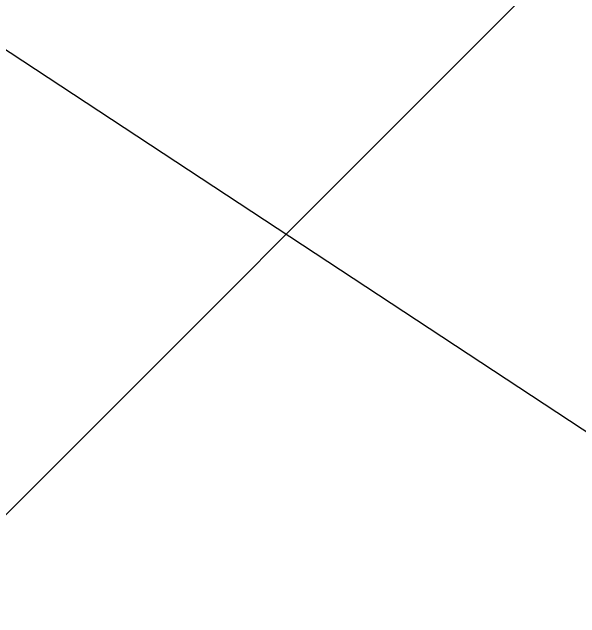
# Model space of a CAD drawing. Header units: metres. Extents: x 286072 to 323604, y 7400965 to 7466400.
# Drawn here: x 287204.693 to 287206.363, y 7465675.373 to 7465677.154 of the extents above; entities that cross this region are included whole.
import ezdxf
from ezdxf.enums import TextEntityAlignment as Align

# ---------------------------------------------------------------- set-up
doc = ezdxf.new("R2010")
doc.units = ezdxf.units.M
doc.layers.add('ACAD-2B-SEM FOTOS$0$U-HZ-AMV', color=3, linetype='Continuous')
doc.layers.add('DESAPROPRIAÇÃO', color=160, linetype='Continuous')
doc.layers.add('ACAD-2B-SEM FOTOS$0$U-HZ-EIXO-TIM', color=90, linetype='ACAD-2B-SEM FOTOS$0$TIM_LINE INTERIOR', lineweight=30)
doc.styles.add('ACAD-2B-SEM FOTOS$0$ARIAL', font='arial.ttf')
doc.styles.add('ACAD-2B-SEM FOTOS$0$Standard', font='arial.ttf')
doc.linetypes.add('ACAD-2B-SEM FOTOS$0$TIM_LINE', pattern='A,3.5,-0.25,["TIM",ACAD-2B-SEM FOTOS$0$Standard,S=0.175,R=0,X=-0.05,Y=-0.1],-0.5', length=4.25)
doc.linetypes.add('ACAD-2B-SEM FOTOS$0$TIM_LINE INTERIOR', pattern='A,3.5,-0.25,["TIM >>",ACAD-2B-SEM FOTOS$0$Standard,S=0.175,R=0,X=-0.05,Y=-0.1],-1', length=4.75)

# ---------------------------------------------------------------- blocks, each defined once
blk = doc.blocks.new('ACAD-2B-SEM FOTOS')
at = {"layer": 'ACAD-2B-SEM FOTOS$0$U-HZ-EIXO-TIM', "linetype": 'ACAD-2B-SEM FOTOS$0$TIM_LINE', "lineweight": 30, "flags": 128}
blk.add_lwpolyline([(288109.727, 7465297.0019), (288098.5453, 7465302.0965, 0.026894), (288083.5337, 7465307.9837), (288042.2063, 7465321.6778), (288023.3104, 7465331.0837, 0.034709), (288003.8885, 7465339.1151), (287746.8786, 7465424.2767, 0.009713), (287681.6068, 7465444.5065), (287556.2369, 7465480.7089, -0.000381), (287543.9552, 7465484.2656, -0.000762), (287537.8382, 7465486.0521, -0.001524), (287527.6657, 7465489.0738, -0.001905), (287519.5681, 7465491.5396, -0.002667), (287509.8915, 7465494.5832, -0.003048), (287501.48, 7465497.335, -0.00381), (287492.0949, 7465500.5483, -0.004191), (287483.6356, 7465503.5968, -0.004952), (287474.4996, 7465507.0791, -0.005333), (287466.1091, 7465510.4766, -0.018345), (287438.7309, 7465523.1021, -0.005333), (287430.6992, 7465527.2778, -0.004952), (287422.1191, 7465531.9653, -0.004191), (287414.3082, 7465536.4199, -0.00381), (287405.7709, 7465541.4715, -0.000382), (287404.821, 7465542.0443, -0.012717), (287372.7876, 7465561.7213), (287372.7876, 7465561.7213, -0.000686), (287367.9881, 7465564.8668, 0.004624), (287358.8568, 7465570.8248), (287356.9669, 7465572.0042), (287286.9058, 7465618.1235), (287286.9058, 7465618.1235, -0.035052), (287275.7768, 7465626.6233), (287264.8257, 7465636.2732, 0.035052), (287253.6967, 7465644.773), (287253.6967, 7465644.773), (287007.3793, 7465806.917)], format="xyb", dxfattribs=at)
at = {"layer": 'ACAD-2B-SEM FOTOS$0$U-HZ-AMV', "style": 'ACAD-2B-SEM FOTOS$0$ARIAL'}
for rotation, p in [(329.8274, (288810.4166, 7465082.9839)), (140.5803, (288880.0399, 7465033.4415))]:
    blk.add_attdef('1:18,5', text='', height=2, rotation=rotation, dxfattribs=at).set_placement(p, align=Align.MIDDLE_CENTER)

msp = doc.modelspace()

# ---------------------------------------------------------------- hatches: boundary and pattern name
at = {"layer": 'DESAPROPRIAÇÃO', "transparency": 33554687}
h = msp.add_hatch(dxfattribs=at)
h.set_pattern_fill('ANSI31', color=256)
edge = h.paths.add_edge_path()
edge.add_line((287051.1557, 7465784.0863), (287277.4183, 7465635.1438))
edge.add_line((287277.4183, 7465635.1438), (287284.4772, 7465645.8671))
edge.add_line((287284.4772, 7465645.8671), (287293.622, 7465630.0205))
edge.add_arc((287363.4627, 7465670.3239), 80.6356, 209.988235, 222.932677)
edge.add_arc((286539.6296, 7464903.895), 1044.5819, 42.2626414, 42.9326769, ccw=False)
edge.add_arc((287308.9453, 7465603.0019), 5.0641, -6.6865, 42.2626, ccw=False)
edge.add_line((287313.9749, 7465602.4123), (287259.6407, 7465637.8836))
edge.add_line((287259.6407, 7465637.8836), (287213.3852, 7465668.0809))
edge.add_line((287213.3852, 7465668.0809), (287184.0945, 7465689.5364))
edge.add_line((287184.0945, 7465689.5364), (287144.0447, 7465715.6507))
edge.add_line((287144.0447, 7465715.6507), (287134.8719, 7465721.9321))
edge.add_line((287134.8719, 7465721.9321), (287113.3144, 7465737.4414))
edge.add_line((287113.3144, 7465737.4414), (287106.7972, 7465743.3008))
edge.add_line((287106.7972, 7465743.3008), (287078.5054, 7465764.741))
edge.add_line((287078.5054, 7465764.741), (287051.1557, 7465784.0863))

# ---------------------------------------------------------------- block references
msp.add_blockref('ACAD-2B-SEM FOTOS', (0, 0))

doc.saveas('drawing.dxf')
